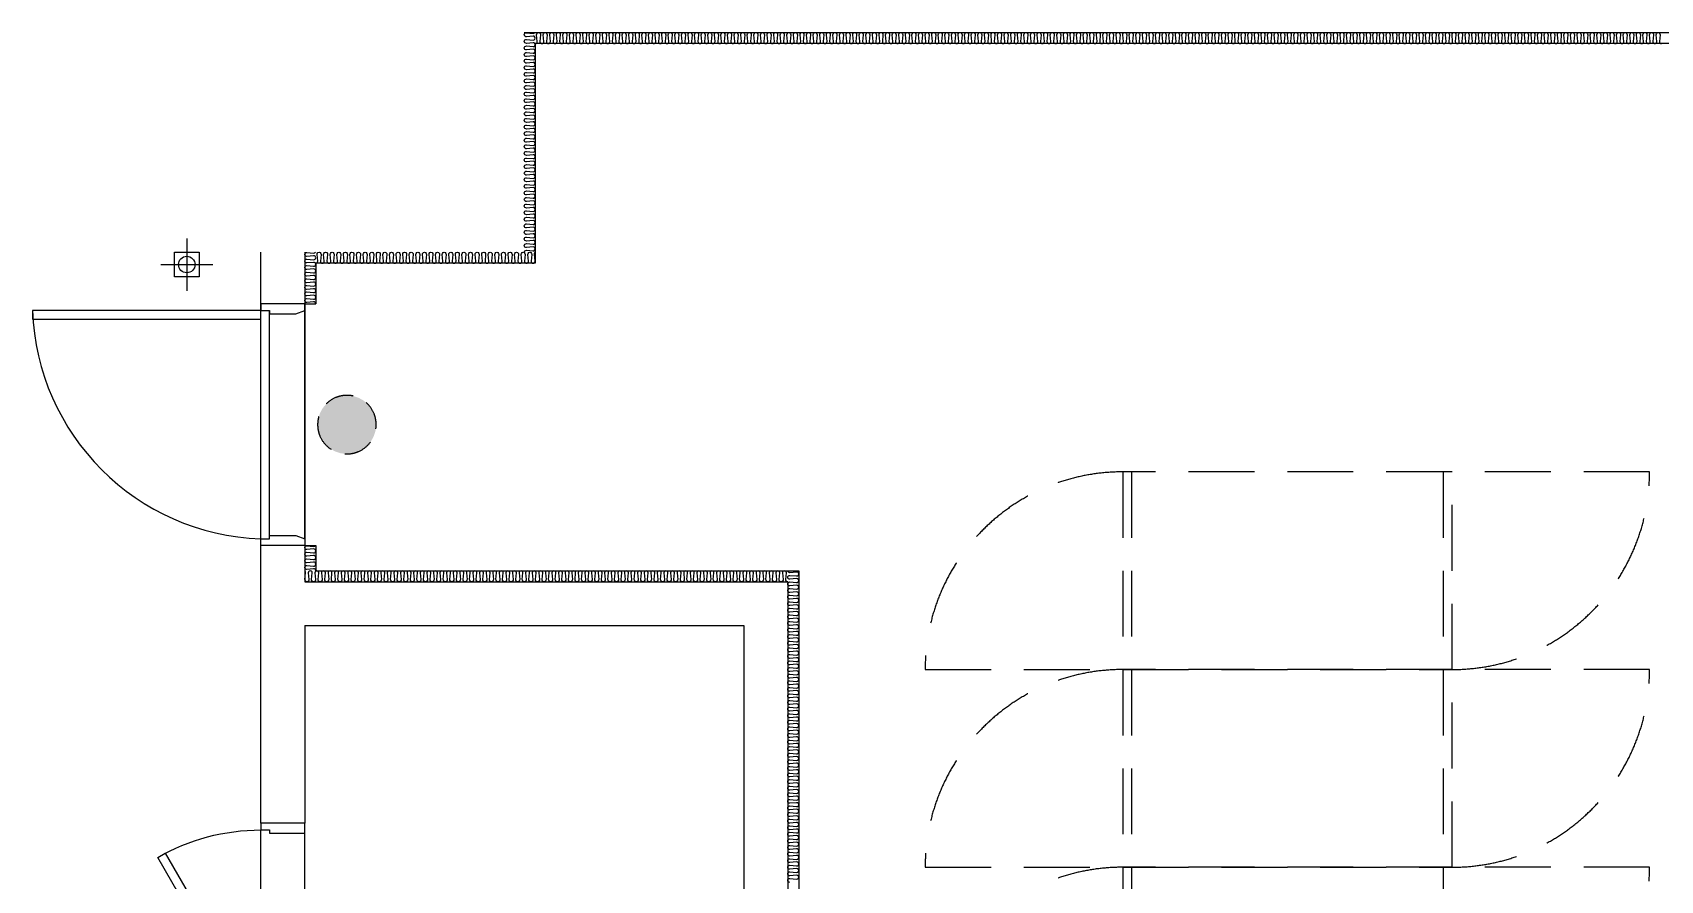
# Model space of a CAD drawing. Header units: millimetres. Extents: x -95754 to 177808, y 34455 to 150605.
# Drawn here: x 100714 to 108129, y 140645 to 144505 of the extents above; entities that cross this region are included whole.
import ezdxf

# ---------------------------------------------------------------- set-up
doc = ezdxf.new("R2010")
doc.units = ezdxf.units.MM
doc.header["$LTSCALE"] = 300
doc.linetypes.add('ghid', pattern=[3, 2, -1])
doc.linetypes.add('H1', pattern=[1.5, 1, -0.5])
for name, color, linetype in [('A-DOOR', 4, 'Continuous'), ('A-DOOR-1', 1, 'Continuous'), ('A-DOOR-8', 8, 'Continuous'), ('A-ETC-전기', 253, 'H1'), ('A-SYM', 7, 'Continuous'), ('A-WALL-D', 7, 'Continuous'), ('A-갑종방화문', 7, 'Continuous'), ('A-방화문표기', 6, 'ghid'), ('A-지붕바닥', 251, 'Continuous'), ('ISL', 251, 'Continuous'), ('우수계획', 7, 'Continuous')]:
    doc.layers.add(name, color=color, linetype=linetype)

# ---------------------------------------------------------------- blocks, each defined once
blk = doc.blocks.new('FSD-1')
at = {"layer": 'A-DOOR'}
for points in [[(190359.4, 600586.7), (190359.4, 600556.7), (190319.4, 600556.7), (190319.4, 600541.7), (190199.4, 600541.7), (190159.4, 600556.7), (190159.4, 600586.7)], [(190359.4, 599516.7), (191399.4, 599516.7), (191399.4, 599556.7), (190359.4, 599556.7)], [(190359.4, 599486.7), (190359.4, 599516.7), (190319.4, 599516.7), (190319.4, 599531.7), (190199.4, 599531.7), (190159.4, 599516.7), (190159.4, 599486.7)]]:
    blk.add_lwpolyline(points, close=True, dxfattribs=at)
at = {"layer": 'A-DOOR-1'}
blk.add_arc((190322.5, 599479.8), 1077.5, 1.96142, 88.03858, dxfattribs=at)
at = {"layer": 'A-DOOR-8'}
for p, q in [((190159.4, 600556.7), (190159.4, 599516.7)), ((190319.4, 600556.7), (190319.4, 599516.7)), ((190359.4, 600556.7), (190359.4, 599516.7))]:
    blk.add_line(p, q, dxfattribs=at)
blk = doc.blocks.new('FDD-1')
at = {"layer": 'A-DOOR'}
for points in [[(113943.7, 1122219.4), (113943.7, 1122189.4), (113903.7, 1122189.4), (113903.7, 1122174.4), (113743.7, 1122174.4), (113743.7, 1122219.4)], [(113943.7, 1121249.4), (114413.7, 1122063.4), (114379, 1122083.4), (113909, 1121269.4)], [(113943.7, 1121219.4), (113943.7, 1121249.4), (113903.7, 1121249.4), (113903.7, 1121264.4), (113743.7, 1121264.4), (113743.7, 1121219.4)]]:
    blk.add_lwpolyline(points, close=True, dxfattribs=at)
at = {"layer": 'A-DOOR-1'}
blk.add_arc((113943.7, 1121249.4), 940, 60, 90, dxfattribs=at)
at = {"layer": 'A-DOOR-8', "linetype": 'Continuous'}
for p, q in [((113743.7, 1121264.4), (113743.7, 1122174.4)), ((113943.7, 1121329.4), (113943.7, 1122189.4))]:
    blk.add_line(p, q, dxfattribs=at)
blk = doc.blocks.new('SYM-갑종방화문')
at = {"layer": 'A-방화문표기'}
blk.add_hatch(color=251, dxfattribs=at).paths.add_polyline_path([(-600, 0, 1), (600, 0, 1)])
at = {"layer": 'A-방화문표기', "color": 251}
blk.add_circle((0, 0), 600, dxfattribs=at)
blk = doc.blocks.new('A$C1B410CB1')
at = {"layer": 'A-갑종방화문', "xscale": 0.1666666666666667, "yscale": 0.1666666666666667, "zscale": 0.1666666666666667}
blk.add_blockref('SYM-갑종방화문', (100, 100), dxfattribs=at)
blk = doc.blocks.new('A$Cacae0627')
at = {"layer": '우수계획', "color": 1}
for p, q in [((0, 528), (0, -528)), ((-528, 0), (528, 0))]:
    blk.add_line(p, q, dxfattribs=at)
at = {"layer": '우수계획', "color": 6, "lineweight": -3}
blk.add_lwpolyline([(-250, 250), (250, 250), (250, -250), (-250, -250)], close=True, dxfattribs=at)
blk.add_circle((0, 0), 167, dxfattribs=at)
blk = doc.blocks.new('A$Cfdea7a82')
at = {"layer": 'A-SYM', "xscale": 0.2249999999999964, "yscale": 0.2249999999999964, "zscale": 0.2249999999999964}
blk.add_blockref('A$Cacae0627', (203.8, 118.8, 0), dxfattribs=at)
blk = doc.blocks.new('900X1500')
at = {"layer": 'A-ETC-전기'}
for p, q in [((-1460, 900), (-1460, 0)), ((900, 900), (-42, 900)), ((-40, 900), (-40, 0)), ((-2400, 0), (-1458, 0))]:
    blk.add_line(p, q, dxfattribs=at)
at = {"layer": 'A-ETC-전기', "elevation": 0}
blk.add_lwpolyline([(-1500, 900), (-1500, 0), (0, 0), (0, 900)], close=True, dxfattribs=at)
at = {"layer": 'A-ETC-전기'}
for centre, start, end in [((-1500, 0), 90, 180), ((0, 900), 270, 0)]:
    blk.add_arc(centre, 900, start, end, dxfattribs=at)

msp = doc.modelspace()

# ---------------------------------------------------------------- linework, layer by layer
at = {"layer": 'A-WALL-D'}
for p, q in [((102953.6, 144505), (112553.6, 144505)), ((101753.6, 140905), (101753.6, 143505)), ((101953.6, 143505), (101953.6, 142005)), ((101953.6, 142005), (104153.6, 142005)), ((104153.6, 142005), (104153.6, 131405)), ((101953.6, 141805), (103953.6, 141805)), ((101953.6, 141805), (101953.6, 140905)), ((103953.6, 141805), (103953.6, 139055))]:
    msp.add_line(p, q, dxfattribs=at)
at = {"layer": 'ISL'}
for p, q in [((101953.6, 143270), (102003.6, 143270)), ((101953.6, 142170), (102003.6, 142170))]:
    msp.add_line(p, q, dxfattribs=at)
for points in [[(134603.6, 143240), (134603.6, 143455), (134103.6, 143455), (134103.6, 144455), (124603.6, 144455), (124603.6, 143455), (123303.6, 143455), (123303.6, 144455), (113803.6, 144455), (113803.6, 143455), (112503.6, 143455), (112503.6, 144455), (103003.6, 144455), (103003.6, 143455), (102003.6, 143455), (102003.6, 143270)], [(102003.6, 142170), (102003.6, 142055), (104203.6, 142055), (104203.6, 131355), (102003.6, 131355), (102003.6, 128755), (103003.6, 128755), (103003.6, 127455), (102003.6, 127455), (102003.6, 127355)]]:
    msp.add_lwpolyline(points, dxfattribs=at)
at = {"layer": 'ISL', "elevation": 0}
for points in [[(102953.6, 143505, -0.44469), (102963.6, 143514), (102993.6, 143511, 1.108889), (102993.6, 143529), (102963.6, 143526, -0.44469), (102953.6, 143535, -0.44469), (102963.6, 143544), (102993.6, 143541, 1.108889), (102993.6, 143559), (102963.6, 143556, -0.44469), (102953.6, 143565, -0.44469), (102963.6, 143574), (102993.6, 143571, 1.108889), (102993.6, 143589), (102963.6, 143586, -0.44469), (102953.6, 143595, -0.44469), (102963.6, 143604), (102993.6, 143601, 1.108889), (102993.6, 143619), (102963.6, 143616, -0.44469), (102953.6, 143625, -0.44469), (102963.6, 143634), (102993.6, 143631, 1.108889), (102993.6, 143649), (102963.6, 143646, -0.44469), (102953.6, 143655, -0.44469), (102963.6, 143664), (102993.6, 143661, 1.108889), (102993.6, 143679), (102963.6, 143676, -0.44469), (102953.6, 143685, -0.44469), (102963.6, 143694), (102993.6, 143691, 1.108889), (102993.6, 143709), (102963.6, 143706, -0.44469), (102953.6, 143715, -0.44469), (102963.6, 143724), (102993.6, 143721, 1.108889), (102993.6, 143739), (102963.6, 143736, -0.44469), (102953.6, 143745, -0.44469), (102963.6, 143754), (102993.6, 143751, 1.108889), (102993.6, 143769), (102963.6, 143766, -0.44469), (102953.6, 143775, -0.44469), (102963.6, 143784), (102993.6, 143781, 1.108889), (102993.6, 143799), (102963.6, 143796, -0.44469), (102953.6, 143805, -0.44469), (102963.6, 143814), (102993.6, 143811, 1.108889), (102993.6, 143829), (102963.6, 143826, -0.44469), (102953.6, 143835, -0.44469), (102963.6, 143844), (102993.6, 143841, 1.108889), (102993.6, 143859), (102963.6, 143856, -0.44469), (102953.6, 143865, -0.44469), (102963.6, 143874), (102993.6, 143871, 1.108889), (102993.6, 143889), (102963.6, 143886, -0.44469), (102953.6, 143895, -0.44469), (102963.6, 143904), (102993.6, 143901, 1.108889), (102993.6, 143919), (102963.6, 143916, -0.44469), (102953.6, 143925, -0.44469), (102963.6, 143934), (102993.6, 143931, 1.108889), (102993.6, 143949), (102963.6, 143946, -0.44469), (102953.6, 143955, -0.44469), (102963.6, 143964), (102993.6, 143961, 1.108889), (102993.6, 143979), (102963.6, 143976, -0.44469), (102953.6, 143985, -0.44469), (102963.6, 143994), (102993.6, 143991, 1.108889), (102993.6, 144009), (102963.6, 144006, -0.44469), (102953.6, 144015, -0.44469), (102963.6, 144024), (102993.6, 144021, 1.108889), (102993.6, 144039), (102963.6, 144036, -0.44469), (102953.6, 144045, -0.44469), (102963.6, 144054), (102993.6, 144051, 1.108889), (102993.6, 144069), (102963.6, 144066, -0.44469), (102953.6, 144075, -0.44469), (102963.6, 144084), (102993.6, 144081, 1.108889), (102993.6, 144099), (102963.6, 144096, -0.44469), (102953.6, 144105, -0.44469), (102963.6, 144114), (102993.6, 144111, 1.108889), (102993.6, 144129), (102963.6, 144126, -0.44469), (102953.6, 144135, -0.44469), (102963.6, 144144), (102993.6, 144141, 1.108889), (102993.6, 144159), (102963.6, 144156, -0.44469), (102953.6, 144165, -0.44469), (102963.6, 144174), (102993.6, 144171, 1.108889), (102993.6, 144189), (102963.6, 144186, -0.44469), (102953.6, 144195, -0.44469), (102963.6, 144204), (102993.6, 144201, 1.108889), (102993.6, 144219), (102963.6, 144216, -0.44469), (102953.6, 144225, -0.44469), (102963.6, 144234), (102993.6, 144231, 1.108889), (102993.6, 144249), (102963.6, 144246, -0.44469), (102953.6, 144255, -0.44469), (102963.6, 144264), (102993.6, 144261, 1.108889), (102993.6, 144279), (102963.6, 144276, -0.44469), (102953.6, 144285, -0.44469), (102963.6, 144294), (102993.6, 144291, 1.108889), (102993.6, 144309), (102963.6, 144306, -0.44469), (102953.6, 144315, -0.44469), (102963.6, 144324), (102993.6, 144321, 1.108889), (102993.6, 144339), (102963.6, 144336, -0.44469), (102953.6, 144345, -0.44469), (102963.6, 144354), (102993.6, 144351, 1.108889), (102993.6, 144369), (102963.6, 144366, -0.44469), (102953.6, 144375, -0.44469), (102963.6, 144384), (102993.6, 144381, 1.108889), (102993.6, 144399), (102963.6, 144396, -0.44469), (102953.6, 144405, -0.44469), (102963.6, 144414), (102993.6, 144411, 1.108889), (102993.6, 144429), (102963.6, 144426, -0.44469), (102953.6, 144435, -0.44469), (102963.6, 144444), (102993.6, 144441, 1.108889), (102993.6, 144459), (102963.6, 144456, -0.44469), (102953.6, 144465, -0.44469), (102963.6, 144474), (102993.6, 144471, 1.108889), (102993.6, 144489), (102963.6, 144486, -0.44469), (102953.6, 144495, -0.44469), (102963.6, 144504), (102993.6, 144501, 0.278732), (103002.1, 144505, 0.278732)], [(104153.6, 142005, -0.44469), (104144.6, 142015), (104147.6, 142045, 1.108889), (104129.6, 142045), (104132.6, 142015, -0.44469), (104123.6, 142005, -0.44469), (104114.6, 142015), (104117.6, 142045, 1.108889), (104099.6, 142045), (104102.6, 142015, -0.44469), (104093.6, 142005, -0.44469), (104084.6, 142015), (104087.6, 142045, 1.108889), (104069.6, 142045), (104072.6, 142015, -0.44469), (104063.6, 142005, -0.44469), (104054.6, 142015), (104057.6, 142045, 1.108889), (104039.6, 142045), (104042.6, 142015, -0.44469), (104033.6, 142005, -0.44469), (104024.6, 142015), (104027.6, 142045, 1.108889), (104009.6, 142045), (104012.6, 142015, -0.44469), (104003.6, 142005, -0.44469), (103994.6, 142015), (103997.6, 142045, 1.108889), (103979.6, 142045), (103982.6, 142015, -0.44469), (103973.6, 142005, -0.44469), (103964.6, 142015), (103967.6, 142045, 1.108889), (103949.6, 142045), (103952.6, 142015, -0.44469), (103943.6, 142005, -0.44469), (103934.6, 142015), (103937.6, 142045, 1.108889), (103919.6, 142045), (103922.6, 142015, -0.44469), (103913.6, 142005, -0.44469), (103904.6, 142015), (103907.6, 142045, 1.108889), (103889.6, 142045), (103892.6, 142015, -0.44469), (103883.6, 142005, -0.44469), (103874.6, 142015), (103877.6, 142045, 1.108889), (103859.6, 142045), (103862.6, 142015, -0.44469), (103853.6, 142005, -0.44469), (103844.6, 142015), (103847.6, 142045, 1.108889), (103829.6, 142045), (103832.6, 142015, -0.44469), (103823.6, 142005, -0.44469), (103814.6, 142015), (103817.6, 142045, 1.108889), (103799.6, 142045), (103802.6, 142015, -0.44469), (103793.6, 142005, -0.44469), (103784.6, 142015), (103787.6, 142045, 1.108889), (103769.6, 142045), (103772.6, 142015, -0.44469), (103763.6, 142005, -0.44469), (103754.6, 142015), (103757.6, 142045, 1.108889), (103739.6, 142045), (103742.6, 142015, -0.44469), (103733.6, 142005, -0.44469), (103724.6, 142015), (103727.6, 142045, 1.108889), (103709.6, 142045), (103712.6, 142015, -0.44469), (103703.6, 142005, -0.44469), (103694.6, 142015), (103697.6, 142045, 1.108889), (103679.6, 142045), (103682.6, 142015, -0.44469), (103673.6, 142005, -0.44469), (103664.6, 142015), (103667.6, 142045, 1.108889), (103649.6, 142045), (103652.6, 142015, -0.44469), (103643.6, 142005, -0.44469), (103634.6, 142015), (103637.6, 142045, 1.108889), (103619.6, 142045), (103622.6, 142015, -0.44469), (103613.6, 142005, -0.44469), (103604.6, 142015), (103607.6, 142045, 1.108889), (103589.6, 142045), (103592.6, 142015, -0.44469), (103583.6, 142005, -0.44469), (103574.6, 142015), (103577.6, 142045, 1.108889), (103559.6, 142045), (103562.6, 142015, -0.44469), (103553.6, 142005, -0.44469), (103544.6, 142015), (103547.6, 142045, 1.108889), (103529.6, 142045), (103532.6, 142015, -0.44469), (103523.6, 142005, -0.44469), (103514.6, 142015), (103517.6, 142045, 1.108889), (103499.6, 142045), (103502.6, 142015, -0.44469), (103493.6, 142005, -0.44469), (103484.6, 142015), (103487.6, 142045, 1.108889), (103469.6, 142045), (103472.6, 142015, -0.44469), (103463.6, 142005, -0.44469), (103454.6, 142015), (103457.6, 142045, 1.108889), (103439.6, 142045), (103442.6, 142015, -0.44469), (103433.6, 142005, -0.44469), (103424.6, 142015), (103427.6, 142045, 1.108889), (103409.6, 142045), (103412.6, 142015, -0.44469), (103403.6, 142005, -0.44469), (103394.6, 142015), (103397.6, 142045, 1.108889), (103379.6, 142045), (103382.6, 142015, -0.44469), (103373.6, 142005, -0.44469), (103364.6, 142015), (103367.6, 142045, 1.108889), (103349.6, 142045), (103352.6, 142015, -0.44469), (103343.6, 142005, -0.44469), (103334.6, 142015), (103337.6, 142045, 1.108889), (103319.6, 142045), (103322.6, 142015, -0.44469), (103313.6, 142005, -0.44469), (103304.6, 142015), (103307.6, 142045, 1.108889), (103289.6, 142045), (103292.6, 142015, -0.44469), (103283.6, 142005, -0.44469), (103274.6, 142015), (103277.6, 142045, 1.108889), (103259.6, 142045), (103262.6, 142015, -0.44469), (103253.6, 142005, -0.44469), (103244.6, 142015), (103247.6, 142045, 1.108889), (103229.6, 142045), (103232.6, 142015, -0.44469), (103223.6, 142005, -0.44469), (103214.6, 142015), (103217.6, 142045, 1.108889), (103199.6, 142045), (103202.6, 142015, -0.44469), (103193.6, 142005, -0.44469), (103184.6, 142015), (103187.6, 142045, 1.108889), (103169.6, 142045), (103172.6, 142015, -0.44469), (103163.6, 142005, -0.44469), (103154.6, 142015), (103157.6, 142045, 1.108889), (103139.6, 142045), (103142.6, 142015, -0.44469), (103133.6, 142005, -0.44469), (103124.6, 142015), (103127.6, 142045, 1.108889), (103109.6, 142045), (103112.6, 142015, -0.44469), (103103.6, 142005, -0.44469), (103094.6, 142015), (103097.6, 142045, 1.108889), (103079.6, 142045), (103082.6, 142015, -0.44469), (103073.6, 142005, -0.44469), (103064.6, 142015), (103067.6, 142045, 1.108889), (103049.6, 142045), (103052.6, 142015, -0.44469), (103043.6, 142005, -0.44469), (103034.6, 142015), (103037.6, 142045, 1.108889), (103019.6, 142045), (103022.6, 142015, -0.44469), (103013.6, 142005, -0.44469), (103004.6, 142015), (103007.6, 142045, 1.108889), (102989.6, 142045), (102992.6, 142015, -0.44469), (102983.6, 142005, -0.44469), (102974.6, 142015), (102977.6, 142045, 1.108889), (102959.6, 142045), (102962.6, 142015, -0.44469), (102953.6, 142005, -0.44469), (102944.6, 142015), (102947.6, 142045, 1.108889), (102929.6, 142045), (102932.6, 142015, -0.44469), (102923.6, 142005, -0.44469), (102914.6, 142015), (102917.6, 142045, 1.108889), (102899.6, 142045), (102902.6, 142015, -0.44469), (102893.6, 142005, -0.44469), (102884.6, 142015), (102887.6, 142045, 1.108889), (102869.6, 142045), (102872.6, 142015, -0.44469), (102863.6, 142005, -0.44469), (102854.6, 142015), (102857.6, 142045, 1.108889), (102839.6, 142045), (102842.6, 142015, -0.44469), (102833.6, 142005, -0.44469), (102824.6, 142015), (102827.6, 142045, 1.108889), (102809.6, 142045), (102812.6, 142015, -0.44469), (102803.6, 142005, -0.44469), (102794.6, 142015), (102797.6, 142045, 1.108889), (102779.6, 142045), (102782.6, 142015, -0.44469), (102773.6, 142005, -0.44469), (102764.6, 142015), (102767.6, 142045, 1.108889), (102749.6, 142045), (102752.6, 142015, -0.44469), (102743.6, 142005, -0.44469), (102734.6, 142015), (102737.6, 142045, 1.108889), (102719.6, 142045), (102722.6, 142015, -0.44469), (102713.6, 142005, -0.44469), (102704.6, 142015), (102707.6, 142045, 1.108889), (102689.6, 142045), (102692.6, 142015, -0.44469), (102683.6, 142005, -0.44469), (102674.6, 142015), (102677.6, 142045, 1.108889), (102659.6, 142045), (102662.6, 142015, -0.44469), (102653.6, 142005, -0.44469), (102644.6, 142015), (102647.6, 142045, 1.108889), (102629.6, 142045), (102632.6, 142015, -0.44469), (102623.6, 142005, -0.44469), (102614.6, 142015), (102617.6, 142045, 1.108889), (102599.6, 142045), (102602.6, 142015, -0.44469), (102593.6, 142005, -0.44469), (102584.6, 142015), (102587.6, 142045, 1.108889), (102569.6, 142045), (102572.6, 142015, -0.44469), (102563.6, 142005, -0.44469), (102554.6, 142015), (102557.6, 142045, 1.108889), (102539.6, 142045), (102542.6, 142015, -0.44469), (102533.6, 142005, -0.44469), (102524.6, 142015), (102527.6, 142045, 1.108889), (102509.6, 142045), (102512.6, 142015, -0.44469), (102503.6, 142005, -0.44469), (102494.6, 142015), (102497.6, 142045, 1.108889), (102479.6, 142045), (102482.6, 142015, -0.44469), (102473.6, 142005, -0.44469), (102464.6, 142015), (102467.6, 142045, 1.108889), (102449.6, 142045), (102452.6, 142015, -0.44469), (102443.6, 142005, -0.44469), (102434.6, 142015), (102437.6, 142045, 1.108889), (102419.6, 142045), (102422.6, 142015, -0.44469), (102413.6, 142005, -0.44469), (102404.6, 142015), (102407.6, 142045, 1.108889), (102389.6, 142045), (102392.6, 142015, -0.44469), (102383.6, 142005, -0.44469), (102374.6, 142015), (102377.6, 142045, 1.108889), (102359.6, 142045), (102362.6, 142015, -0.44469), (102353.6, 142005, -0.44469), (102344.6, 142015), (102347.6, 142045, 1.108889), (102329.6, 142045), (102332.6, 142015, -0.44469), (102323.6, 142005, -0.44469), (102314.6, 142015), (102317.6, 142045, 1.108889), (102299.6, 142045), (102302.6, 142015, -0.44469), (102293.6, 142005, -0.44469), (102284.6, 142015), (102287.6, 142045, 1.108889), (102269.6, 142045), (102272.6, 142015, -0.44469), (102263.6, 142005, -0.44469), (102254.6, 142015), (102257.6, 142045, 1.108889), (102239.6, 142045), (102242.6, 142015, -0.44469), (102233.6, 142005, -0.44469), (102224.6, 142015), (102227.6, 142045, 1.108889), (102209.6, 142045), (102212.6, 142015, -0.44469), (102203.6, 142005, -0.44469), (102194.6, 142015), (102197.6, 142045, 1.108889), (102179.6, 142045), (102182.6, 142015, -0.44469), (102173.6, 142005, -0.44469), (102164.6, 142015), (102167.6, 142045, 1.108889), (102149.6, 142045), (102152.6, 142015, -0.44469), (102143.6, 142005, -0.44469), (102134.6, 142015), (102137.6, 142045, 1.108889), (102119.6, 142045), (102122.6, 142015, -0.44469), (102113.6, 142005, -0.44469), (102104.6, 142015), (102107.6, 142045, 1.108889), (102089.6, 142045), (102092.6, 142015, -0.44469), (102083.6, 142005, -0.44469), (102074.6, 142015), (102077.6, 142045, 1.108889), (102059.6, 142045), (102062.6, 142015, -0.44469), (102053.6, 142005, -0.44469), (102044.6, 142015), (102047.6, 142045, 1.108889), (102029.6, 142045), (102032.6, 142015, -0.44469), (102023.6, 142005, -0.44469), (102014.6, 142015), (102017.6, 142045, 1.108889), (101999.6, 142045), (102002.6, 142015, -0.44469), (101993.6, 142005, -0.44469), (101984.6, 142015), (101987.6, 142045, 1.108889), (101969.6, 142045), (101972.6, 142015, -0.44469), (101963.6, 142005, -0.44469), (101954.6, 142015), (101957.6, 142045, 0.278687), (101953.6, 142053.5, 0.278687)], [(104163.6, 140636, -0.44469), (104153.6, 140645, -0.44469), (104163.6, 140654), (104193.6, 140651, 1.108889), (104193.6, 140669), (104163.6, 140666, -0.44469), (104153.6, 140675, -0.44469), (104163.6, 140684), (104193.6, 140681, 1.108889), (104193.6, 140699), (104163.6, 140696, -0.44469), (104153.6, 140705, -0.44469), (104163.6, 140714), (104193.6, 140711, 1.108889), (104193.6, 140729), (104163.6, 140726, -0.44469), (104153.6, 140735, -0.44469), (104163.6, 140744), (104193.6, 140741, 1.108889), (104193.6, 140759), (104163.6, 140756, -0.44469), (104153.6, 140765, -0.44469), (104163.6, 140774), (104193.6, 140771, 1.108889), (104193.6, 140789), (104163.6, 140786, -0.44469), (104153.6, 140795, -0.44469), (104163.6, 140804), (104193.6, 140801, 1.108889), (104193.6, 140819), (104163.6, 140816, -0.44469), (104153.6, 140825, -0.44469), (104163.6, 140834), (104193.6, 140831, 1.108889), (104193.6, 140849), (104163.6, 140846, -0.44469), (104153.6, 140855, -0.44469), (104163.6, 140864), (104193.6, 140861, 1.108889), (104193.6, 140879), (104163.6, 140876, -0.44469), (104153.6, 140885, -0.44469), (104163.6, 140894), (104193.6, 140891, 1.108889), (104193.6, 140909), (104163.6, 140906, -0.44469), (104153.6, 140915, -0.44469), (104163.6, 140924), (104193.6, 140921, 1.108889), (104193.6, 140939), (104163.6, 140936, -0.44469), (104153.6, 140945, -0.44469), (104163.6, 140954), (104193.6, 140951, 1.108889), (104193.6, 140969), (104163.6, 140966, -0.44469), (104153.6, 140975, -0.44469), (104163.6, 140984), (104193.6, 140981, 1.108889), (104193.6, 140999), (104163.6, 140996, -0.44469), (104153.6, 141005, -0.44469), (104163.6, 141014), (104193.6, 141011, 1.108889), (104193.6, 141029), (104163.6, 141026, -0.44469), (104153.6, 141035, -0.44469), (104163.6, 141044), (104193.6, 141041, 1.108889), (104193.6, 141059), (104163.6, 141056, -0.44469), (104153.6, 141065, -0.44469), (104163.6, 141074), (104193.6, 141071, 1.108889), (104193.6, 141089), (104163.6, 141086, -0.44469), (104153.6, 141095, -0.44469), (104163.6, 141104), (104193.6, 141101, 1.108889), (104193.6, 141119), (104163.6, 141116, -0.44469), (104153.6, 141125, -0.44469), (104163.6, 141134), (104193.6, 141131, 1.108889), (104193.6, 141149), (104163.6, 141146, -0.44469), (104153.6, 141155, -0.44469), (104163.6, 141164), (104193.6, 141161, 1.108889), (104193.6, 141179), (104163.6, 141176, -0.44469), (104153.6, 141185, -0.44469), (104163.6, 141194), (104193.6, 141191, 1.108889), (104193.6, 141209), (104163.6, 141206, -0.44469), (104153.6, 141215, -0.44469), (104163.6, 141224), (104193.6, 141221, 1.108889), (104193.6, 141239), (104163.6, 141236, -0.44469), (104153.6, 141245, -0.44469), (104163.6, 141254), (104193.6, 141251, 1.108889), (104193.6, 141269), (104163.6, 141266, -0.44469), (104153.6, 141275, -0.44469), (104163.6, 141284), (104193.6, 141281, 1.108889), (104193.6, 141299), (104163.6, 141296, -0.44469), (104153.6, 141305, -0.44469), (104163.6, 141314), (104193.6, 141311, 1.108889), (104193.6, 141329), (104163.6, 141326, -0.44469), (104153.6, 141335, -0.44469), (104163.6, 141344), (104193.6, 141341, 1.108889), (104193.6, 141359), (104163.6, 141356, -0.44469), (104153.6, 141365, -0.44469), (104163.6, 141374), (104193.6, 141371, 1.108889), (104193.6, 141389), (104163.6, 141386, -0.44469), (104153.6, 141395, -0.44469), (104163.6, 141404), (104193.6, 141401, 1.108889), (104193.6, 141419), (104163.6, 141416, -0.44469), (104153.6, 141425, -0.44469), (104163.6, 141434), (104193.6, 141431, 1.108889), (104193.6, 141449), (104163.6, 141446, -0.44469), (104153.6, 141455, -0.44469), (104163.6, 141464), (104193.6, 141461, 1.108889), (104193.6, 141479), (104163.6, 141476, -0.44469), (104153.6, 141485, -0.44469), (104163.6, 141494), (104193.6, 141491, 1.108889), (104193.6, 141509), (104163.6, 141506, -0.44469), (104153.6, 141515, -0.44469), (104163.6, 141524), (104193.6, 141521, 1.108889), (104193.6, 141539), (104163.6, 141536, -0.44469), (104153.6, 141545, -0.44469), (104163.6, 141554), (104193.6, 141551, 1.108889), (104193.6, 141569), (104163.6, 141566, -0.44469), (104153.6, 141575, -0.44469), (104163.6, 141584), (104193.6, 141581, 1.108889), (104193.6, 141599), (104163.6, 141596, -0.44469), (104153.6, 141605, -0.44469), (104163.6, 141614), (104193.6, 141611, 1.108889), (104193.6, 141629), (104163.6, 141626, -0.44469), (104153.6, 141635, -0.44469), (104163.6, 141644), (104193.6, 141641, 1.108889), (104193.6, 141659), (104163.6, 141656, -0.44469), (104153.6, 141665, -0.44469), (104163.6, 141674), (104193.6, 141671, 1.108889), (104193.6, 141689), (104163.6, 141686, -0.44469), (104153.6, 141695, -0.44469), (104163.6, 141704), (104193.6, 141701, 1.108889), (104193.6, 141719), (104163.6, 141716, -0.44469), (104153.6, 141725, -0.44469), (104163.6, 141734), (104193.6, 141731, 1.108889), (104193.6, 141749), (104163.6, 141746, -0.44469), (104153.6, 141755, -0.44469), (104163.6, 141764), (104193.6, 141761, 1.108889), (104193.6, 141779), (104163.6, 141776, -0.44469), (104153.6, 141785, -0.44469), (104163.6, 141794), (104193.6, 141791, 1.108889), (104193.6, 141809), (104163.6, 141806, -0.44469), (104153.6, 141815, -0.44469), (104163.6, 141824), (104193.6, 141821, 1.108889), (104193.6, 141839), (104163.6, 141836, -0.44469), (104153.6, 141845, -0.44469), (104163.6, 141854), (104193.6, 141851, 1.108889), (104193.6, 141869), (104163.6, 141866, -0.44469), (104153.6, 141875, -0.44469), (104163.6, 141884), (104193.6, 141881, 1.108889), (104193.6, 141899), (104163.6, 141896, -0.44469), (104153.6, 141905, -0.44469), (104163.6, 141914), (104193.6, 141911, 1.108889), (104193.6, 141929), (104163.6, 141926, -0.44469), (104153.6, 141935, -0.44469), (104163.6, 141944), (104193.6, 141941, 1.108889), (104193.6, 141959), (104163.6, 141956, -0.44469), (104153.6, 141965, -0.44469), (104163.6, 141974), (104193.6, 141971, 1.108889), (104193.6, 141989), (104163.6, 141986, -0.44469), (104153.6, 141995, -0.44469), (104163.6, 142004), (104193.6, 142001, 1.108889), (104193.6, 142019), (104163.6, 142016, -0.44469), (104153.6, 142025, -0.44469), (104163.6, 142034), (104193.6, 142031, 1.108889), (104193.6, 142049), (104163.6, 142046, -0.444359), (104153.6, 142055, -0.444359)]]:
    msp.add_lwpolyline(points, format="xyb", dxfattribs=at)
at = {"layer": 'ISL'}
for points in [[(103003.6, 144455, 0.44469), (103012.6, 144465), (103009.6, 144495, -1.108889), (103027.6, 144495), (103024.6, 144465, 0.44469), (103033.6, 144455, 0.44469), (103042.6, 144465), (103039.6, 144495, -1.108889), (103057.6, 144495), (103054.6, 144465, 0.44469), (103063.6, 144455, 0.44469), (103072.6, 144465), (103069.6, 144495, -1.108889), (103087.6, 144495), (103084.6, 144465, 0.44469), (103093.6, 144455, 0.44469), (103102.6, 144465), (103099.6, 144495, -1.108889), (103117.6, 144495), (103114.6, 144465, 0.44469), (103123.6, 144455, 0.44469), (103132.6, 144465), (103129.6, 144495, -1.108889), (103147.6, 144495), (103144.6, 144465, 0.44469), (103153.6, 144455, 0.44469), (103162.6, 144465), (103159.6, 144495, -1.108889), (103177.6, 144495), (103174.6, 144465, 0.44469), (103183.6, 144455, 0.44469), (103192.6, 144465), (103189.6, 144495, -1.108889), (103207.6, 144495), (103204.6, 144465, 0.44469), (103213.6, 144455, 0.44469), (103222.6, 144465), (103219.6, 144495, -1.108889), (103237.6, 144495), (103234.6, 144465, 0.44469), (103243.6, 144455, 0.44469), (103252.6, 144465), (103249.6, 144495, -1.108889), (103267.6, 144495), (103264.6, 144465, 0.44469), (103273.6, 144455, 0.44469), (103282.6, 144465), (103279.6, 144495, -1.108889), (103297.6, 144495), (103294.6, 144465, 0.44469), (103303.6, 144455, 0.44469), (103312.6, 144465), (103309.6, 144495, -1.108889), (103327.6, 144495), (103324.6, 144465, 0.44469), (103333.6, 144455, 0.44469), (103342.6, 144465), (103339.6, 144495, -1.108889), (103357.6, 144495), (103354.6, 144465, 0.44469), (103363.6, 144455, 0.44469), (103372.6, 144465), (103369.6, 144495, -1.108889), (103387.6, 144495), (103384.6, 144465, 0.44469), (103393.6, 144455, 0.44469), (103402.6, 144465), (103399.6, 144495, -1.108889), (103417.6, 144495), (103414.6, 144465, 0.44469), (103423.6, 144455, 0.44469), (103432.6, 144465), (103429.6, 144495, -1.108889), (103447.6, 144495), (103444.6, 144465, 0.44469), (103453.6, 144455, 0.44469), (103462.6, 144465), (103459.6, 144495, -1.108889), (103477.6, 144495), (103474.6, 144465, 0.44469), (103483.6, 144455, 0.44469), (103492.6, 144465), (103489.6, 144495, -1.108889), (103507.6, 144495), (103504.6, 144465, 0.44469), (103513.6, 144455, 0.44469), (103522.6, 144465), (103519.6, 144495, -1.108889), (103537.6, 144495), (103534.6, 144465, 0.44469), (103543.6, 144455, 0.44469), (103552.6, 144465), (103549.6, 144495, -1.108889), (103567.6, 144495), (103564.6, 144465, 0.44469), (103573.6, 144455, 0.44469), (103582.6, 144465), (103579.6, 144495, -1.108889), (103597.6, 144495), (103594.6, 144465, 0.44469), (103603.6, 144455, 0.44469), (103612.6, 144465), (103609.6, 144495, -1.108889), (103627.6, 144495), (103624.6, 144465, 0.44469), (103633.6, 144455, 0.44469), (103642.6, 144465), (103639.6, 144495, -1.108889), (103657.6, 144495), (103654.6, 144465, 0.44469), (103663.6, 144455, 0.44469), (103672.6, 144465), (103669.6, 144495, -1.108889), (103687.6, 144495), (103684.6, 144465, 0.44469), (103693.6, 144455, 0.44469), (103702.6, 144465), (103699.6, 144495, -1.108889), (103717.6, 144495), (103714.6, 144465, 0.44469), (103723.6, 144455, 0.44469), (103732.6, 144465), (103729.6, 144495, -1.108889), (103747.6, 144495), (103744.6, 144465, 0.44469), (103753.6, 144455, 0.44469), (103762.6, 144465), (103759.6, 144495, -1.108889), (103777.6, 144495), (103774.6, 144465, 0.44469), (103783.6, 144455, 0.44469), (103792.6, 144465), (103789.6, 144495, -1.108889), (103807.6, 144495), (103804.6, 144465, 0.44469), (103813.6, 144455, 0.44469), (103822.6, 144465), (103819.6, 144495, -1.108889), (103837.6, 144495), (103834.6, 144465, 0.44469), (103843.6, 144455, 0.44469), (103852.6, 144465), (103849.6, 144495, -1.108889), (103867.6, 144495), (103864.6, 144465, 0.44469), (103873.6, 144455, 0.44469), (103882.6, 144465), (103879.6, 144495, -1.108889), (103897.6, 144495), (103894.6, 144465, 0.44469), (103903.6, 144455, 0.44469), (103912.6, 144465), (103909.6, 144495, -1.108889), (103927.6, 144495), (103924.6, 144465, 0.44469), (103933.6, 144455, 0.44469), (103942.6, 144465), (103939.6, 144495, -1.108889), (103957.6, 144495), (103954.6, 144465, 0.44469), (103963.6, 144455, 0.44469), (103972.6, 144465), (103969.6, 144495, -1.108889), (103987.6, 144495), (103984.6, 144465, 0.44469), (103993.6, 144455, 0.44469), (104002.6, 144465), (103999.6, 144495, -1.108889), (104017.6, 144495), (104014.6, 144465, 0.44469), (104023.6, 144455, 0.44469), (104032.6, 144465), (104029.6, 144495, -1.108889), (104047.6, 144495), (104044.6, 144465, 0.44469), (104053.6, 144455, 0.44469), (104062.6, 144465), (104059.6, 144495, -1.108889), (104077.6, 144495), (104074.6, 144465, 0.44469), (104083.6, 144455, 0.44469), (104092.6, 144465), (104089.6, 144495, -1.108889), (104107.6, 144495), (104104.6, 144465, 0.44469), (104113.6, 144455, 0.44469), (104122.6, 144465), (104119.6, 144495, -1.108889), (104137.6, 144495), (104134.6, 144465, 0.44469), (104143.6, 144455, 0.44469), (104152.6, 144465), (104149.6, 144495, -1.108889), (104167.6, 144495), (104164.6, 144465, 0.44469), (104173.6, 144455, 0.44469), (104182.6, 144465), (104179.6, 144495, -1.108889), (104197.6, 144495), (104194.6, 144465, 0.44469), (104203.6, 144455, 0.44469), (104212.6, 144465), (104209.6, 144495, -1.108889), (104227.6, 144495), (104224.6, 144465, 0.44469), (104233.6, 144455, 0.44469), (104242.6, 144465), (104239.6, 144495, -1.108889), (104257.6, 144495), (104254.6, 144465, 0.44469), (104263.6, 144455, 0.44469), (104272.6, 144465), (104269.6, 144495, -1.108889), (104287.6, 144495), (104284.6, 144465, 0.44469), (104293.6, 144455, 0.44469), (104302.6, 144465), (104299.6, 144495, -1.108889), (104317.6, 144495), (104314.6, 144465, 0.44469), (104323.6, 144455, 0.44469), (104332.6, 144465), (104329.6, 144495, -1.108889), (104347.6, 144495), (104344.6, 144465, 0.44469), (104353.6, 144455, 0.44469), (104362.6, 144465), (104359.6, 144495, -1.108889), (104377.6, 144495), (104374.6, 144465, 0.44469), (104383.6, 144455, 0.44469), (104392.6, 144465), (104389.6, 144495, -1.108889), (104407.6, 144495), (104404.6, 144465, 0.44469), (104413.6, 144455, 0.44469), (104422.6, 144465), (104419.6, 144495, -1.108889), (104437.6, 144495), (104434.6, 144465, 0.44469), (104443.6, 144455, 0.44469), (104452.6, 144465), (104449.6, 144495, -1.108889), (104467.6, 144495), (104464.6, 144465, 0.44469), (104473.6, 144455, 0.44469), (104482.6, 144465), (104479.6, 144495, -1.108889), (104497.6, 144495), (104494.6, 144465, 0.44469), (104503.6, 144455, 0.44469), (104512.6, 144465), (104509.6, 144495, -1.108889), (104527.6, 144495), (104524.6, 144465, 0.44469), (104533.6, 144455, 0.44469), (104542.6, 144465), (104539.6, 144495, -1.108889), (104557.6, 144495), (104554.6, 144465, 0.44469), (104563.6, 144455, 0.44469), (104572.6, 144465), (104569.6, 144495, -1.108889), (104587.6, 144495), (104584.6, 144465, 0.44469), (104593.6, 144455, 0.44469), (104602.6, 144465), (104599.6, 144495, -1.108889), (104617.6, 144495), (104614.6, 144465, 0.44469), (104623.6, 144455, 0.44469), (104632.6, 144465), (104629.6, 144495, -1.108889), (104647.6, 144495), (104644.6, 144465, 0.44469), (104653.6, 144455, 0.44469), (104662.6, 144465), (104659.6, 144495, -1.108889), (104677.6, 144495), (104674.6, 144465, 0.44469), (104683.6, 144455, 0.44469), (104692.6, 144465), (104689.6, 144495, -1.108889), (104707.6, 144495), (104704.6, 144465, 0.44469), (104713.6, 144455, 0.44469), (104722.6, 144465), (104719.6, 144495, -1.108889), (104737.6, 144495), (104734.6, 144465, 0.44469), (104743.6, 144455, 0.44469), (104752.6, 144465), (104749.6, 144495, -1.108889), (104767.6, 144495), (104764.6, 144465, 0.44469), (104773.6, 144455, 0.44469), (104782.6, 144465), (104779.6, 144495, -1.108889), (104797.6, 144495), (104794.6, 144465, 0.44469), (104803.6, 144455, 0.44469), (104812.6, 144465), (104809.6, 144495, -1.108889), (104827.6, 144495), (104824.6, 144465, 0.44469), (104833.6, 144455, 0.44469), (104842.6, 144465), (104839.6, 144495, -1.108889), (104857.6, 144495), (104854.6, 144465, 0.44469), (104863.6, 144455, 0.44469), (104872.6, 144465), (104869.6, 144495, -1.108889), (104887.6, 144495), (104884.6, 144465, 0.44469), (104893.6, 144455, 0.44469), (104902.6, 144465), (104899.6, 144495, -1.108889), (104917.6, 144495), (104914.6, 144465, 0.44469), (104923.6, 144455, 0.44469), (104932.6, 144465), (104929.6, 144495, -1.108889), (104947.6, 144495), (104944.6, 144465, 0.44469), (104953.6, 144455, 0.44469), (104962.6, 144465), (104959.6, 144495, -1.108889), (104977.6, 144495), (104974.6, 144465, 0.44469), (104983.6, 144455, 0.44469), (104992.6, 144465), (104989.6, 144495, -1.108889), (105007.6, 144495), (105004.6, 144465, 0.44469), (105013.6, 144455, 0.44469), (105022.6, 144465), (105019.6, 144495, -1.108889), (105037.6, 144495), (105034.6, 144465, 0.44469), (105043.6, 144455, 0.44469), (105052.6, 144465), (105049.6, 144495, -1.108889), (105067.6, 144495), (105064.6, 144465, 0.44469), (105073.6, 144455, 0.44469), (105082.6, 144465), (105079.6, 144495, -1.108889), (105097.6, 144495), (105094.6, 144465, 0.44469), (105103.6, 144455, 0.44469), (105112.6, 144465), (105109.6, 144495, -1.108889), (105127.6, 144495), (105124.6, 144465, 0.44469), (105133.6, 144455, 0.44469), (105142.6, 144465), (105139.6, 144495, -1.108889), (105157.6, 144495), (105154.6, 144465, 0.44469), (105163.6, 144455, 0.44469), (105172.6, 144465), (105169.6, 144495, -1.108889), (105187.6, 144495), (105184.6, 144465, 0.44469), (105193.6, 144455, 0.44469), (105202.6, 144465), (105199.6, 144495, -1.108889), (105217.6, 144495), (105214.6, 144465, 0.44469), (105223.6, 144455, 0.44469), (105232.6, 144465), (105229.6, 144495, -1.108889), (105247.6, 144495), (105244.6, 144465, 0.44469), (105253.6, 144455, 0.44469), (105262.6, 144465), (105259.6, 144495, -1.108889), (105277.6, 144495), (105274.6, 144465, 0.44469), (105283.6, 144455, 0.44469), (105292.6, 144465), (105289.6, 144495, -1.108889), (105307.6, 144495), (105304.6, 144465, 0.44469), (105313.6, 144455, 0.44469), (105322.6, 144465), (105319.6, 144495, -1.108889), (105337.6, 144495), (105334.6, 144465, 0.44469), (105343.6, 144455, 0.44469), (105352.6, 144465), (105349.6, 144495, -1.108889), (105367.6, 144495), (105364.6, 144465, 0.44469), (105373.6, 144455, 0.44469), (105382.6, 144465), (105379.6, 144495, -1.108889), (105397.6, 144495), (105394.6, 144465, 0.44469), (105403.6, 144455, 0.44469), (105412.6, 144465), (105409.6, 144495, -1.108889), (105427.6, 144495), (105424.6, 144465, 0.44469), (105433.6, 144455, 0.44469), (105442.6, 144465), (105439.6, 144495, -1.108889), (105457.6, 144495), (105454.6, 144465, 0.44469), (105463.6, 144455, 0.44469), (105472.6, 144465), (105469.6, 144495, -1.108889), (105487.6, 144495), (105484.6, 144465, 0.44469), (105493.6, 144455, 0.44469), (105502.6, 144465), (105499.6, 144495, -1.108889), (105517.6, 144495), (105514.6, 144465, 0.44469), (105523.6, 144455, 0.44469), (105532.6, 144465), (105529.6, 144495, -1.108889), (105547.6, 144495), (105544.6, 144465, 0.44469), (105553.6, 144455, 0.44469), (105562.6, 144465), (105559.6, 144495, -1.108889), (105577.6, 144495), (105574.6, 144465, 0.44469), (105583.6, 144455, 0.44469), (105592.6, 144465), (105589.6, 144495, -1.108889), (105607.6, 144495), (105604.6, 144465, 0.44469), (105613.6, 144455, 0.44469), (105622.6, 144465), (105619.6, 144495, -1.108889), (105637.6, 144495), (105634.6, 144465, 0.44469), (105643.6, 144455, 0.44469), (105652.6, 144465), (105649.6, 144495, -1.108889), (105667.6, 144495), (105664.6, 144465, 0.44469), (105673.6, 144455, 0.44469), (105682.6, 144465), (105679.6, 144495, -1.108889), (105697.6, 144495), (105694.6, 144465, 0.44469), (105703.6, 144455, 0.44469), (105712.6, 144465), (105709.6, 144495, -1.108889), (105727.6, 144495), (105724.6, 144465, 0.44469), (105733.6, 144455, 0.44469), (105742.6, 144465), (105739.6, 144495, -1.108889), (105757.6, 144495), (105754.6, 144465, 0.44469), (105763.6, 144455, 0.44469), (105772.6, 144465), (105769.6, 144495, -1.108889), (105787.6, 144495), (105784.6, 144465, 0.44469), (105793.6, 144455, 0.44469), (105802.6, 144465), (105799.6, 144495, -1.108889), (105817.6, 144495), (105814.6, 144465, 0.44469), (105823.6, 144455, 0.44469), (105832.6, 144465), (105829.6, 144495, -1.108889), (105847.6, 144495), (105844.6, 144465, 0.44469), (105853.6, 144455, 0.44469), (105862.6, 144465), (105859.6, 144495, -1.108889), (105877.6, 144495), (105874.6, 144465, 0.44469), (105883.6, 144455, 0.44469), (105892.6, 144465), (105889.6, 144495, -1.108889), (105907.6, 144495), (105904.6, 144465, 0.44469), (105913.6, 144455, 0.44469), (105922.6, 144465), (105919.6, 144495, -1.108889), (105937.6, 144495), (105934.6, 144465, 0.44469), (105943.6, 144455, 0.44469), (105952.6, 144465), (105949.6, 144495, -1.108889), (105967.6, 144495), (105964.6, 144465, 0.44469), (105973.6, 144455, 0.44469), (105982.6, 144465), (105979.6, 144495, -1.108889), (105997.6, 144495), (105994.6, 144465, 0.44469), (106003.6, 144455, 0.44469), (106012.6, 144465), (106009.6, 144495, -1.108889), (106027.6, 144495), (106024.6, 144465, 0.44469), (106033.6, 144455, 0.44469), (106042.6, 144465), (106039.6, 144495, -1.108889), (106057.6, 144495), (106054.6, 144465, 0.44469), (106063.6, 144455, 0.44469), (106072.6, 144465), (106069.6, 144495, -1.108889), (106087.6, 144495), (106084.6, 144465, 0.44469), (106093.6, 144455, 0.44469), (106102.6, 144465), (106099.6, 144495, -1.108889), (106117.6, 144495), (106114.6, 144465, 0.44469), (106123.6, 144455, 0.44469), (106132.6, 144465), (106129.6, 144495, -1.108889), (106147.6, 144495), (106144.6, 144465, 0.44469), (106153.6, 144455, 0.44469), (106162.6, 144465), (106159.6, 144495, -1.108889), (106177.6, 144495), (106174.6, 144465, 0.44469), (106183.6, 144455, 0.44469), (106192.6, 144465), (106189.6, 144495, -1.108889), (106207.6, 144495), (106204.6, 144465, 0.44469), (106213.6, 144455, 0.44469), (106222.6, 144465), (106219.6, 144495, -1.108889), (106237.6, 144495), (106234.6, 144465, 0.44469), (106243.6, 144455, 0.44469), (106252.6, 144465), (106249.6, 144495, -1.108889), (106267.6, 144495), (106264.6, 144465, 0.44469), (106273.6, 144455, 0.44469), (106282.6, 144465), (106279.6, 144495, -1.108889), (106297.6, 144495), (106294.6, 144465, 0.44469), (106303.6, 144455, 0.44469), (106312.6, 144465), (106309.6, 144495, -1.108889), (106327.6, 144495), (106324.6, 144465, 0.44469), (106333.6, 144455, 0.44469), (106342.6, 144465), (106339.6, 144495, -1.108889), (106357.6, 144495), (106354.6, 144465, 0.44469), (106363.6, 144455, 0.44469), (106372.6, 144465), (106369.6, 144495, -1.108889), (106387.6, 144495), (106384.6, 144465, 0.44469), (106393.6, 144455, 0.44469), (106402.6, 144465), (106399.6, 144495, -1.108889), (106417.6, 144495), (106414.6, 144465, 0.44469), (106423.6, 144455, 0.44469), (106432.6, 144465), (106429.6, 144495, -1.108889), (106447.6, 144495), (106444.6, 144465, 0.44469), (106453.6, 144455, 0.44469), (106462.6, 144465), (106459.6, 144495, -1.108889), (106477.6, 144495), (106474.6, 144465, 0.44469), (106483.6, 144455, 0.44469), (106492.6, 144465), (106489.6, 144495, -1.108889), (106507.6, 144495), (106504.6, 144465, 0.44469), (106513.6, 144455, 0.44469), (106522.6, 144465), (106519.6, 144495, -1.108889), (106537.6, 144495), (106534.6, 144465, 0.44469), (106543.6, 144455, 0.44469), (106552.6, 144465), (106549.6, 144495, -1.108889), (106567.6, 144495), (106564.6, 144465, 0.44469), (106573.6, 144455, 0.44469), (106582.6, 144465), (106579.6, 144495, -1.108889), (106597.6, 144495), (106594.6, 144465, 0.44469), (106603.6, 144455, 0.44469), (106612.6, 144465), (106609.6, 144495, -1.108889), (106627.6, 144495), (106624.6, 144465, 0.44469), (106633.6, 144455, 0.44469), (106642.6, 144465), (106639.6, 144495, -1.108889), (106657.6, 144495), (106654.6, 144465, 0.44469), (106663.6, 144455, 0.44469), (106672.6, 144465), (106669.6, 144495, -1.108889), (106687.6, 144495), (106684.6, 144465, 0.44469), (106693.6, 144455, 0.44469), (106702.6, 144465), (106699.6, 144495, -1.108889), (106717.6, 144495), (106714.6, 144465, 0.44469), (106723.6, 144455, 0.44469), (106732.6, 144465), (106729.6, 144495, -1.108889), (106747.6, 144495), (106744.6, 144465, 0.44469), (106753.6, 144455, 0.44469), (106762.6, 144465), (106759.6, 144495, -1.108889), (106777.6, 144495), (106774.6, 144465, 0.44469), (106783.6, 144455, 0.44469), (106792.6, 144465), (106789.6, 144495, -1.108889), (106807.6, 144495), (106804.6, 144465, 0.44469), (106813.6, 144455, 0.44469), (106822.6, 144465), (106819.6, 144495, -1.108889), (106837.6, 144495), (106834.6, 144465, 0.44469), (106843.6, 144455, 0.44469), (106852.6, 144465), (106849.6, 144495, -1.108889), (106867.6, 144495), (106864.6, 144465, 0.44469), (106873.6, 144455, 0.44469), (106882.6, 144465), (106879.6, 144495, -1.108889), (106897.6, 144495), (106894.6, 144465, 0.44469), (106903.6, 144455, 0.44469), (106912.6, 144465), (106909.6, 144495, -1.108889), (106927.6, 144495), (106924.6, 144465, 0.44469), (106933.6, 144455, 0.44469), (106942.6, 144465), (106939.6, 144495, -1.108889), (106957.6, 144495), (106954.6, 144465, 0.44469), (106963.6, 144455, 0.44469), (106972.6, 144465), (106969.6, 144495, -1.108889), (106987.6, 144495), (106984.6, 144465, 0.44469), (106993.6, 144455, 0.44469), (107002.6, 144465), (106999.6, 144495, -1.108889), (107017.6, 144495), (107014.6, 144465, 0.44469), (107023.6, 144455, 0.44469), (107032.6, 144465), (107029.6, 144495, -1.108889), (107047.6, 144495), (107044.6, 144465, 0.44469), (107053.6, 144455, 0.44469), (107062.6, 144465), (107059.6, 144495, -1.108889), (107077.6, 144495), (107074.6, 144465, 0.44469), (107083.6, 144455, 0.44469), (107092.6, 144465), (107089.6, 144495, -1.108889), (107107.6, 144495), (107104.6, 144465, 0.44469), (107113.6, 144455, 0.44469), (107122.6, 144465), (107119.6, 144495, -1.108889), (107137.6, 144495), (107134.6, 144465, 0.44469), (107143.6, 144455, 0.44469), (107152.6, 144465), (107149.6, 144495, -1.108889), (107167.6, 144495), (107164.6, 144465, 0.44469), (107173.6, 144455, 0.44469), (107182.6, 144465), (107179.6, 144495, -1.108889), (107197.6, 144495), (107194.6, 144465, 0.44469), (107203.6, 144455, 0.44469), (107212.6, 144465), (107209.6, 144495, -1.108889), (107227.6, 144495), (107224.6, 144465, 0.44469), (107233.6, 144455, 0.44469), (107242.6, 144465), (107239.6, 144495, -1.108889), (107257.6, 144495), (107254.6, 144465, 0.44469), (107263.6, 144455, 0.44469), (107272.6, 144465), (107269.6, 144495, -1.108889), (107287.6, 144495), (107284.6, 144465, 0.44469), (107293.6, 144455, 0.44469), (107302.6, 144465), (107299.6, 144495, -1.108889), (107317.6, 144495), (107314.6, 144465, 0.44469), (107323.6, 144455, 0.44469), (107332.6, 144465), (107329.6, 144495, -1.108889), (107347.6, 144495), (107344.6, 144465, 0.44469), (107353.6, 144455, 0.44469), (107362.6, 144465), (107359.6, 144495, -1.108889), (107377.6, 144495), (107374.6, 144465, 0.44469), (107383.6, 144455, 0.44469), (107392.6, 144465), (107389.6, 144495, -1.108889), (107407.6, 144495), (107404.6, 144465, 0.44469), (107413.6, 144455, 0.44469), (107422.6, 144465), (107419.6, 144495, -1.108889), (107437.6, 144495), (107434.6, 144465, 0.44469), (107443.6, 144455, 0.44469), (107452.6, 144465), (107449.6, 144495, -1.108889), (107467.6, 144495), (107464.6, 144465, 0.44469), (107473.6, 144455, 0.44469), (107482.6, 144465), (107479.6, 144495, -1.108889), (107497.6, 144495), (107494.6, 144465, 0.44469), (107503.6, 144455, 0.44469), (107512.6, 144465), (107509.6, 144495, -1.108889), (107527.6, 144495), (107524.6, 144465, 0.44469), (107533.6, 144455, 0.44469), (107542.6, 144465), (107539.6, 144495, -1.108889), (107557.6, 144495), (107554.6, 144465, 0.44469), (107563.6, 144455, 0.44469), (107572.6, 144465), (107569.6, 144495, -1.108889), (107587.6, 144495), (107584.6, 144465, 0.44469), (107593.6, 144455, 0.44469), (107602.6, 144465), (107599.6, 144495, -1.108889), (107617.6, 144495), (107614.6, 144465, 0.44469), (107623.6, 144455, 0.44469), (107632.6, 144465), (107629.6, 144495, -1.108889), (107647.6, 144495), (107644.6, 144465, 0.44469), (107653.6, 144455, 0.44469), (107662.6, 144465), (107659.6, 144495, -1.108889), (107677.6, 144495), (107674.6, 144465, 0.44469), (107683.6, 144455, 0.44469), (107692.6, 144465), (107689.6, 144495, -1.108889), (107707.6, 144495), (107704.6, 144465, 0.44469), (107713.6, 144455, 0.44469), (107722.6, 144465), (107719.6, 144495, -1.108889), (107737.6, 144495), (107734.6, 144465, 0.44469), (107743.6, 144455, 0.44469), (107752.6, 144465), (107749.6, 144495, -1.108889), (107767.6, 144495), (107764.6, 144465, 0.44469), (107773.6, 144455, 0.44469), (107782.6, 144465), (107779.6, 144495, -1.108889), (107797.6, 144495), (107794.6, 144465, 0.44469), (107803.6, 144455, 0.44469), (107812.6, 144465), (107809.6, 144495, -1.108889), (107827.6, 144495), (107824.6, 144465, 0.44469), (107833.6, 144455, 0.44469), (107842.6, 144465), (107839.6, 144495, -1.108889), (107857.6, 144495), (107854.6, 144465, 0.44469), (107863.6, 144455, 0.44469), (107872.6, 144465), (107869.6, 144495, -1.108889), (107887.6, 144495), (107884.6, 144465, 0.44469), (107893.6, 144455, 0.44469), (107902.6, 144465), (107899.6, 144495, -1.108889), (107917.6, 144495), (107914.6, 144465, 0.44469), (107923.6, 144455, 0.44469), (107932.6, 144465), (107929.6, 144495, -1.108889), (107947.6, 144495), (107944.6, 144465, 0.44469), (107953.6, 144455, 0.44469), (107962.6, 144465), (107959.6, 144495, -1.108889), (107977.6, 144495), (107974.6, 144465, 0.44469), (107983.6, 144455, 0.44469), (107992.6, 144465), (107989.6, 144495, -1.108889), (108007.6, 144495), (108004.6, 144465, 0.44469), (108013.6, 144455, 0.44469), (108022.6, 144465), (108019.6, 144495, -1.108889), (108037.6, 144495), (108034.6, 144465, 0.44469), (108043.6, 144455, 0.44469), (108052.6, 144465), (108049.6, 144495, -1.108889), (108067.6, 144495), (108064.6, 144465, 0.44469), (108073.6, 144455, 0.44469), (108082.6, 144465), (108079.6, 144495, -1.108889), (108097.6, 144495), (108094.6, 144465, 0.44469), (108103.6, 144455, 0.44469), (108112.6, 144465), (108109.6, 144495, -1.108889), (108127.6, 144495), (108124.6, 144465, 0.44469), (108133.6, 144455, 0.44469)], [(102003.6, 143270, 0.44469), (101993.6, 143279), (101963.6, 143276, -1.108889), (101963.6, 143294), (101993.6, 143291, 0.44469), (102003.6, 143300, 0.44469), (101993.6, 143309), (101963.6, 143306, -1.108889), (101963.6, 143324), (101993.6, 143321, 0.44469), (102003.6, 143330, 0.44469), (101993.6, 143339), (101963.6, 143336, -1.108889), (101963.6, 143354), (101993.6, 143351, 0.44469), (102003.6, 143360, 0.44469), (101993.6, 143369), (101963.6, 143366, -1.108889), (101963.6, 143384), (101993.6, 143381, 0.44469), (102003.6, 143390, 0.44469), (101993.6, 143399), (101963.6, 143396, -1.108889), (101963.6, 143414), (101993.6, 143411, 0.44469), (102003.6, 143420, 0.44469), (101993.6, 143429), (101963.6, 143426, -1.108889), (101963.6, 143444), (101993.6, 143441, 0.44469), (102003.6, 143450, 0.44469), (101993.6, 143459), (101963.6, 143456, -1.108889), (101963.6, 143474), (101993.6, 143471, 0.44469), (102003.6, 143480, 0.44469), (101993.6, 143489), (101963.6, 143486, -1.108889), (101963.6, 143504), (101993.6, 143501, 0.27854), (102002.1, 143505, 0.27854)], [(102003.6, 143455, 0.44469), (102012.6, 143465), (102009.6, 143495, -1.108889), (102027.6, 143495), (102024.6, 143465, 0.44469), (102033.6, 143455, 0.44469), (102042.6, 143465), (102039.6, 143495, -1.108889), (102057.6, 143495), (102054.6, 143465, 0.44469), (102063.6, 143455, 0.44469), (102072.6, 143465), (102069.6, 143495, -1.108889), (102087.6, 143495), (102084.6, 143465, 0.44469), (102093.6, 143455, 0.44469), (102102.6, 143465), (102099.6, 143495, -1.108889), (102117.6, 143495), (102114.6, 143465, 0.44469), (102123.6, 143455, 0.44469), (102132.6, 143465), (102129.6, 143495, -1.108889), (102147.6, 143495), (102144.6, 143465, 0.44469), (102153.6, 143455, 0.44469), (102162.6, 143465), (102159.6, 143495, -1.108889), (102177.6, 143495), (102174.6, 143465, 0.44469), (102183.6, 143455, 0.44469), (102192.6, 143465), (102189.6, 143495, -1.108889), (102207.6, 143495), (102204.6, 143465, 0.44469), (102213.6, 143455, 0.44469), (102222.6, 143465), (102219.6, 143495, -1.108889), (102237.6, 143495), (102234.6, 143465, 0.44469), (102243.6, 143455, 0.44469), (102252.6, 143465), (102249.6, 143495, -1.108889), (102267.6, 143495), (102264.6, 143465, 0.44469), (102273.6, 143455, 0.44469), (102282.6, 143465), (102279.6, 143495, -1.108889), (102297.6, 143495), (102294.6, 143465, 0.44469), (102303.6, 143455, 0.44469), (102312.6, 143465), (102309.6, 143495, -1.108889), (102327.6, 143495), (102324.6, 143465, 0.44469), (102333.6, 143455, 0.44469), (102342.6, 143465), (102339.6, 143495, -1.108889), (102357.6, 143495), (102354.6, 143465, 0.44469), (102363.6, 143455, 0.44469), (102372.6, 143465), (102369.6, 143495, -1.108889), (102387.6, 143495), (102384.6, 143465, 0.44469), (102393.6, 143455, 0.44469), (102402.6, 143465), (102399.6, 143495, -1.108889), (102417.6, 143495), (102414.6, 143465, 0.44469), (102423.6, 143455, 0.44469), (102432.6, 143465), (102429.6, 143495, -1.108889), (102447.6, 143495), (102444.6, 143465, 0.44469), (102453.6, 143455, 0.44469), (102462.6, 143465), (102459.6, 143495, -1.108889), (102477.6, 143495), (102474.6, 143465, 0.44469), (102483.6, 143455, 0.44469), (102492.6, 143465), (102489.6, 143495, -1.108889), (102507.6, 143495), (102504.6, 143465, 0.44469), (102513.6, 143455, 0.44469), (102522.6, 143465), (102519.6, 143495, -1.108889), (102537.6, 143495), (102534.6, 143465, 0.44469), (102543.6, 143455, 0.44469), (102552.6, 143465), (102549.6, 143495, -1.108889), (102567.6, 143495), (102564.6, 143465, 0.44469), (102573.6, 143455, 0.44469), (102582.6, 143465), (102579.6, 143495, -1.108889), (102597.6, 143495), (102594.6, 143465, 0.44469), (102603.6, 143455, 0.44469), (102612.6, 143465), (102609.6, 143495, -1.108889), (102627.6, 143495), (102624.6, 143465, 0.44469), (102633.6, 143455, 0.44469), (102642.6, 143465), (102639.6, 143495, -1.108889), (102657.6, 143495), (102654.6, 143465, 0.44469), (102663.6, 143455, 0.44469), (102672.6, 143465), (102669.6, 143495, -1.108889), (102687.6, 143495), (102684.6, 143465, 0.44469), (102693.6, 143455, 0.44469), (102702.6, 143465), (102699.6, 143495, -1.108889), (102717.6, 143495), (102714.6, 143465, 0.44469), (102723.6, 143455, 0.44469), (102732.6, 143465), (102729.6, 143495, -1.108889), (102747.6, 143495), (102744.6, 143465, 0.44469), (102753.6, 143455, 0.44469), (102762.6, 143465), (102759.6, 143495, -1.108889), (102777.6, 143495), (102774.6, 143465, 0.44469), (102783.6, 143455, 0.44469), (102792.6, 143465), (102789.6, 143495, -1.108889), (102807.6, 143495), (102804.6, 143465, 0.44469), (102813.6, 143455, 0.44469), (102822.6, 143465), (102819.6, 143495, -1.108889), (102837.6, 143495), (102834.6, 143465, 0.44469), (102843.6, 143455, 0.44469), (102852.6, 143465), (102849.6, 143495, -1.108889), (102867.6, 143495), (102864.6, 143465, 0.44469), (102873.6, 143455, 0.44469), (102882.6, 143465), (102879.6, 143495, -1.108889), (102897.6, 143495), (102894.6, 143465, 0.44469), (102903.6, 143455, 0.44469), (102912.6, 143465), (102909.6, 143495, -1.108889), (102927.6, 143495), (102924.6, 143465, 0.44469), (102933.6, 143455, 0.44469), (102942.6, 143465), (102939.6, 143495, -1.108889), (102957.6, 143495), (102954.6, 143465, 0.44469), (102963.6, 143455, 0.44469), (102972.6, 143465), (102969.6, 143495, -1.108889), (102987.6, 143495), (102984.6, 143465, 0.44469), (102993.6, 143455, 0.44469), (103002.6, 143465), (102999.6, 143495, -0.278687), (103003.6, 143503.5, -0.278687)], [(102003.6, 142055, 0.44469), (101993.6, 142064), (101963.6, 142061, -1.108889), (101963.6, 142079), (101993.6, 142076, 0.44469), (102003.6, 142085, 0.44469), (101993.6, 142094), (101963.6, 142091, -1.108889), (101963.6, 142109), (101993.6, 142106, 0.44469), (102003.6, 142115, 0.44469), (101993.6, 142124), (101963.6, 142121, -1.108889), (101963.6, 142139), (101993.6, 142136, 0.44469), (102003.6, 142145, 0.44469), (101993.6, 142154), (101963.6, 142151, -1.108889), (101963.6, 142169), (101993.6, 142166, 0.278678), (102002.1, 142170, 0.278678)]]:
    msp.add_lwpolyline(points, format="xyb", dxfattribs=at)

# ---------------------------------------------------------------- block references
at = {"layer": 'A-DOOR', "rotation": 180}
msp.add_blockref('FSD-1', (292113, 742756.7), dxfattribs=at)
at = {"layer": 'A-DOOR', "xscale": -1}
msp.add_blockref('FDD-1', (215697.3, -981314.4), dxfattribs=at)
at = {"layer": 'A-ETC-전기'}
for p in [(107179.6, 141605, 0), (107179.6, 140705, 0), (107179.6, 139805, 0)]:
    msp.add_blockref('900X1500', p, dxfattribs=at)
at = {"layer": 'A-갑종방화문', "xscale": -1.333333333333056, "yscale": 1.333333333333056, "zscale": 1.333333333333056, "rotation": 90}
msp.add_blockref('A$C1B410CB1', (102278.9, 142853.4), dxfattribs=at)
at = {"layer": 'A-지붕바닥'}
msp.add_blockref('A$Cfdea7a82', (101212.2, 143330), dxfattribs=at)

doc.saveas('drawing.dxf')
